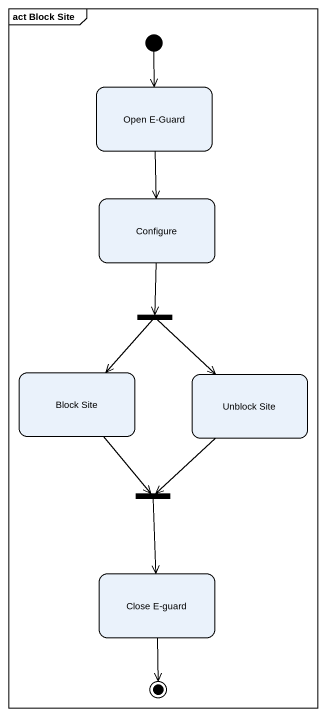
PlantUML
@startuml
mainframe act Block Site
hide empty description
state "Open E-Guard" as Open_E_Guard
state Configure
state fork1 <<fork>>
state "Block Site" as Block_Site
state "Unblock Site" as Unblock_Site
state fork2 <<join>>
state "Close E-guard" as Close_E_guard
[*] --> Open_E_Guard
Open_E_Guard --> Configure
Configure --> fork1
fork1 --> Block_Site
fork1 --> Unblock_Site
Block_Site --> fork2
Unblock_Site --> fork2
fork2 --> Close_E_guard
Close_E_guard --> [*]
@enduml
